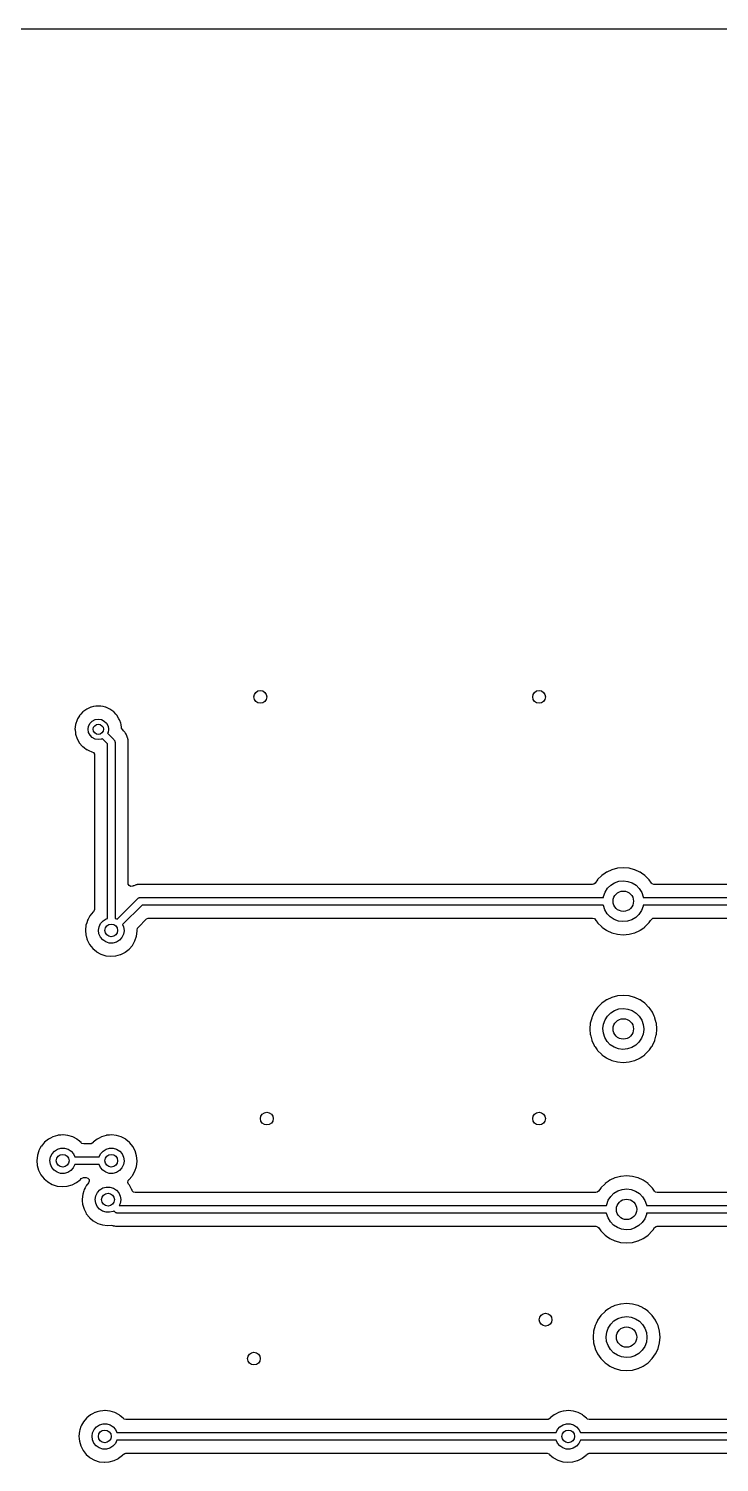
# Model space of a CAD drawing. Extents: x 41 to 172, y -227 to -42.
# Drawn here: x 115 to 142.1, y -98.5 to -42.4 of the extents above; entities that cross this region are included whole.
import ezdxf

# ---------------------------------------------------------------- set-up
doc = ezdxf.new("R2010")
doc.units = 0
doc.layers.add('BLACK', color=7, linetype='CONTINUOUS')

msp = doc.modelspace()

# ---------------------------------------------------------------- linework, layer by layer
at = {"layer": 'BLACK', "linetype": 'CONTINUOUS'}
for p, q in [((40.6395, -42.4185), (171.451, -42.4185)), ((117.441, -68.9839), (117.278, -69.0562)), ((117.447, -68.9812), (117.441, -68.9839)), ((117.441, -68.9839), (117.441, -68.9839)), ((117.54, -68.9614), (117.447, -68.9812)), ((117.627, -68.9429), (117.54, -68.9614)), ((117.634, -68.9415), (117.627, -68.9429)), ((117.627, -68.9429), (117.627, -68.9429)), ((117.824, -68.9415), (117.634, -68.9415)), ((117.831, -68.9429), (117.824, -68.9415)), ((117.918, -68.9614), (117.831, -68.9429)), ((117.831, -68.9429), (117.831, -68.9429)), ((118.011, -68.9812), (117.918, -68.9614)), ((118.017, -68.9839), (118.011, -68.9812)), ((118.18, -69.0562), (118.017, -68.9839)), ((118.017, -68.9839), (118.017, -68.9839)), ((116.894, -69.4784), (116.835, -69.6601)), ((116.919, -69.4358), (116.894, -69.4784)), ((116.987, -69.3188), (116.919, -69.4358)), ((116.99, -69.3131), (116.987, -69.3188)), ((117.042, -69.2555), (116.99, -69.3131)), ((117.113, -69.176), (117.042, -69.2555)), ((117.118, -69.1711), (117.113, -69.176)), ((117.113, -69.176), (117.113, -69.176)), ((117.234, -69.087), (117.118, -69.1711)), ((117.267, -69.0628), (117.234, -69.087)), ((117.272, -69.0589), (117.267, -69.0628)), ((117.267, -69.0628), (117.267, -69.0628)), ((117.278, -69.0562), (117.272, -69.0589)), ((117.278, -69.0562), (117.278, -69.0562)), ((117.405, -69.6149), (117.494, -69.5264)), ((117.494, -69.5264), (117.605, -69.4696)), ((117.605, -69.4696), (117.729, -69.45)), ((117.729, -69.45), (117.853, -69.4696)), ((117.853, -69.4696), (117.964, -69.5264)), ((117.964, -69.5264), (118.053, -69.6149)), ((118.186, -69.0589), (118.18, -69.0562)), ((118.18, -69.0562), (118.18, -69.0562)), ((118.191, -69.0628), (118.186, -69.0589)), ((118.224, -69.087), (118.191, -69.0628)), ((118.191, -69.0628), (118.191, -69.0628)), ((118.34, -69.1711), (118.224, -69.087)), ((118.345, -69.176), (118.34, -69.1711)), ((118.416, -69.2555), (118.345, -69.176)), ((118.345, -69.176), (118.345, -69.176)), ((118.468, -69.3131), (118.416, -69.2555)), ((118.471, -69.3188), (118.468, -69.3131)), ((118.539, -69.4358), (118.471, -69.3188)), ((118.564, -69.4784), (118.539, -69.4358)), ((118.572, -69.5037), (118.564, -69.4784)), ((118.608, -69.6138), (118.572, -69.5037)), ((116.835, -69.6601), (116.815, -69.85)), ((116.815, -69.85), (116.816, -69.8566)), ((116.816, -69.8566), (116.832, -70.0056)), ((116.832, -70.0056), (116.835, -70.0399)), ((116.835, -70.0399), (116.894, -70.2216)), ((117.329, -69.85), (117.349, -69.7264)), ((117.349, -69.9736), (117.329, -69.85)), ((117.349, -69.7264), (117.405, -69.6149)), ((117.405, -70.0851), (117.349, -69.9736)), ((117.494, -70.1736), (117.405, -70.0851)), ((118.053, -69.6149), (118.109, -69.7264)), ((118.109, -69.9736), (118.094, -70.0032)), ((118.094, -70.0032), (118.343, -70.2519)), ((118.109, -69.7264), (118.129, -69.85)), ((118.129, -69.85), (118.109, -69.9736)), ((118.623, -69.6601), (118.608, -69.6138)), ((118.635, -69.7777), (118.623, -69.6601)), ((118.636, -69.7858), (118.635, -69.7777)), ((118.638, -69.7994), (118.636, -69.7858)), ((118.672, -69.8617), (118.638, -69.7994)), ((118.676, -69.8662), (118.672, -69.8617)), ((118.685, -69.8742), (118.676, -69.8662)), ((118.721, -69.9036), (118.685, -69.8742)), ((118.733, -69.921), (118.721, -69.9036)), ((118.746, -69.936), (118.733, -69.921)), ((118.761, -69.9512), (118.746, -69.936)), ((118.765, -69.958), (118.761, -69.9512)), ((118.785, -69.9909), (118.765, -69.958)), ((118.765, -69.958), (118.765, -69.958)), ((118.791, -70.0009), (118.785, -69.9909)), ((118.819, -70.0382), (118.791, -70.0009)), ((118.825, -70.0534), (118.819, -70.0382)), ((118.827, -70.0582), (118.825, -70.0534)), ((118.835, -70.0759), (118.827, -70.0582)), ((118.846, -70.0944), (118.835, -70.0759)), ((118.848, -70.102), (118.846, -70.0944)), ((118.859, -70.1388), (118.848, -70.102)), ((118.863, -70.15), (118.859, -70.1388)), ((118.877, -70.1856), (118.863, -70.15)), ((116.894, -70.2216), (116.99, -70.3869)), ((116.99, -70.3869), (116.994, -70.3919)), ((116.994, -70.3919), (116.994, -70.3919)), ((116.994, -70.3919), (117.096, -70.5052)), ((117.096, -70.5052), (117.118, -70.5289)), ((117.118, -70.5289), (117.171, -70.5678)), ((117.171, -70.5678), (117.266, -70.6369)), ((117.266, -70.6369), (117.272, -70.6411)), ((117.272, -70.6411), (117.278, -70.6438)), ((117.278, -70.6438), (117.278, -70.6438)), ((117.278, -70.6438), (117.379, -70.6886)), ((117.379, -70.6886), (117.447, -70.7188)), ((117.447, -70.7188), (117.478, -70.7254)), ((117.605, -70.2304), (117.494, -70.1736)), ((117.729, -70.25), (117.605, -70.2304)), ((117.853, -70.2304), (117.729, -70.25)), ((117.882, -70.2153), (117.853, -70.2304)), ((118.087, -70.4201), (117.882, -70.2153)), ((118.087, -77.2521), (118.087, -70.4201)), ((118.343, -70.2519), (118.353, -70.269)), ((118.353, -70.269), (118.367, -70.283)), ((118.367, -70.283), (118.372, -70.3021)), ((118.372, -70.3021), (118.382, -70.3192)), ((118.382, -70.3192), (118.382, -70.3389)), ((118.382, -70.3389), (118.387, -70.358)), ((118.387, -70.358), (118.387, -77.2522)), ((118.88, -70.1929), (118.877, -70.1856)), ((118.877, -70.1856), (118.877, -70.1856)), ((118.881, -70.2008), (118.88, -70.1929)), ((118.883, -70.2142), (118.881, -70.2008)), ((118.881, -70.2008), (118.881, -70.2008)), ((118.887, -70.2336), (118.883, -70.2142)), ((118.893, -70.2542), (118.887, -70.2336)), ((118.894, -70.2862), (118.893, -70.2542)), ((118.894, -70.3003), (118.894, -70.2862)), ((118.895, -70.3122), (118.894, -70.3003)), ((118.895, -70.3166), (118.895, -70.3122)), ((118.895, -70.3457), (118.895, -70.3166)), ((118.896, -70.3496), (118.895, -70.3457)), ((118.895, -70.4401), (118.896, -70.4282)), ((118.895, -75.8792), (118.895, -70.4401)), ((118.898, -70.4205), (118.896, -70.3496)), ((118.896, -70.4282), (118.898, -70.4205)), ((118.896, -70.4282), (118.896, -70.4282)), ((117.478, -70.7254), (117.479, -70.7256)), ((117.479, -70.7256), (117.541, -70.7593)), ((117.541, -70.7593), (117.575, -70.8215)), ((117.575, -70.8215), (117.578, -70.8488)), ((117.578, -70.8488), (117.578, -76.899)), ((137.294, -75.7412), (137.204, -75.8688)), ((137.297, -75.7367), (137.294, -75.7412)), ((137.294, -75.7412), (137.294, -75.7412)), ((137.459, -75.5748), (137.297, -75.7367)), ((137.463, -75.5716), (137.459, -75.5748)), ((137.585, -75.4866), (137.463, -75.5716)), ((137.463, -75.5716), (137.463, -75.5716)), ((137.646, -75.4435), (137.585, -75.4866)), ((137.651, -75.4412), (137.646, -75.4435)), ((137.849, -75.349), (137.651, -75.4412)), ((137.651, -75.4412), (137.651, -75.4412)), ((137.854, -75.3467), (137.849, -75.349)), ((137.849, -75.349), (137.849, -75.349)), ((137.859, -75.3453), (137.854, -75.3467)), ((138.07, -75.2889), (137.859, -75.3453)), ((137.859, -75.3453), (137.859, -75.3453)), ((138.075, -75.2875), (138.07, -75.2889)), ((138.07, -75.2889), (138.07, -75.2889)), ((138.303, -75.2675), (138.075, -75.2875)), ((138.531, -75.2875), (138.303, -75.2675)), ((138.536, -75.2889), (138.531, -75.2875)), ((138.747, -75.3453), (138.536, -75.2889)), ((138.536, -75.2889), (138.536, -75.2889)), ((138.752, -75.3467), (138.747, -75.3453)), ((138.747, -75.3453), (138.747, -75.3453)), ((138.757, -75.349), (138.752, -75.3467)), ((138.955, -75.4412), (138.757, -75.349)), ((138.757, -75.349), (138.757, -75.349)), ((138.96, -75.4435), (138.955, -75.4412)), ((138.955, -75.4412), (138.955, -75.4412)), ((139.021, -75.4866), (138.96, -75.4435)), ((139.143, -75.5716), (139.021, -75.4866)), ((139.147, -75.5748), (139.143, -75.5716)), ((139.143, -75.5716), (139.143, -75.5716)), ((139.309, -75.7367), (139.147, -75.5748)), ((139.312, -75.7412), (139.309, -75.7367)), ((139.402, -75.8688), (139.312, -75.7412)), ((139.312, -75.7412), (139.312, -75.7412)), ((118.899, -75.9084), (118.895, -75.8792)), ((118.934, -75.97), (118.899, -75.9084)), ((118.997, -76.0028), (118.934, -75.97)), ((119.068, -75.9963), (118.997, -76.0028)), ((119.08, -75.9915), (119.068, -75.9963)), ((119.098, -75.9828), (119.08, -75.9915)), ((119.116, -75.9719), (119.098, -75.9828)), ((119.161, -75.959), (119.116, -75.9719)), ((119.172, -75.9551), (119.161, -75.959)), ((119.208, -75.941), (119.172, -75.9551)), ((119.215, -75.9381), (119.208, -75.941)), ((119.208, -75.941), (119.208, -75.941)), ((119.223, -75.9371), (119.215, -75.9381)), ((119.229, -75.9363), (119.223, -75.9371)), ((119.223, -75.9371), (119.223, -75.9371)), ((119.236, -75.9354), (119.229, -75.9363)), ((119.256, -75.9314), (119.236, -75.9354)), ((119.276, -75.9254), (119.256, -75.9314)), ((119.322, -75.924), (119.276, -75.9254)), ((119.334, -75.9231), (119.322, -75.924)), ((119.339, -75.9225), (119.334, -75.9231)), ((119.368, -75.9225), (119.339, -75.9225)), ((119.372, -75.9224), (119.368, -75.9225)), ((119.387, -75.9219), (119.372, -75.9224)), ((119.442, -75.9202), (119.387, -75.9219)), ((119.45, -75.9219), (119.442, -75.9202)), ((119.462, -75.9225), (119.45, -75.9219)), ((119.45, -75.9219), (119.45, -75.9219)), ((137.101, -75.9225), (119.462, -75.9225)), ((137.149, -75.9131), (137.101, -75.9225)), ((137.204, -75.8688), (137.149, -75.9131)), ((137.525, -76.3929), (137.586, -76.2253)), ((137.586, -76.2253), (137.683, -76.0754)), ((137.683, -76.0754), (137.81, -75.9506)), ((137.81, -75.9506), (137.962, -75.8571)), ((137.962, -75.8571), (138.131, -75.7997)), ((138.131, -75.7997), (138.309, -75.781)), ((138.309, -75.781), (138.486, -75.8021)), ((138.486, -75.8021), (138.654, -75.862)), ((138.654, -75.862), (138.804, -75.9575)), ((138.804, -75.9575), (138.93, -76.0841)), ((138.93, -76.0841), (139.024, -76.2353)), ((139.024, -76.2353), (139.083, -76.4038)), ((139.437, -75.9025), (139.402, -75.8688)), ((139.505, -75.9225), (139.437, -75.9025)), ((165.53, -75.9225), (139.505, -75.9225)), ((117.578, -76.899), (117.558, -76.9671)), ((118.466, -77.2827), (119.274, -76.4749)), ((119.442, -76.731), (118.677, -77.4961)), ((119.274, -76.4749), (119.291, -76.4651)), ((119.291, -76.4651), (119.305, -76.4511)), ((119.305, -76.4511), (119.324, -76.446)), ((119.324, -76.446), (119.341, -76.4361)), ((119.341, -76.4361), (119.361, -76.4361)), ((119.361, -76.4361), (119.38, -76.431)), ((119.38, -76.431), (137.521, -76.431)), ((137.519, -76.731), (119.442, -76.731)), ((137.52, -76.7473), (137.519, -76.731)), ((137.577, -76.9166), (137.52, -76.7473)), ((137.521, -76.431), (137.525, -76.3929)), ((139.078, -76.78), (139.015, -76.9467)), ((139.085, -76.731), (139.078, -76.78)), ((139.083, -76.4038), (139.086, -76.431)), ((165.505, -76.731), (139.085, -76.731)), ((139.086, -76.431), (165.567, -76.431)), ((117.275, -77.4208), (117.246, -77.5133)), ((117.304, -77.3307), (117.275, -77.4208)), ((117.306, -77.3248), (117.304, -77.3307)), ((117.304, -77.3307), (117.304, -77.3307)), ((117.329, -77.2823), (117.306, -77.3248)), ((117.398, -77.1569), (117.329, -77.2823)), ((117.401, -77.1515), (117.398, -77.1569)), ((117.398, -77.1569), (117.398, -77.1569)), ((117.528, -77), (117.401, -77.1515)), ((117.533, -76.9961), (117.528, -77)), ((117.537, -76.9918), (117.533, -76.9961)), ((117.558, -76.9671), (117.537, -76.9913)), ((117.537, -76.9913), (117.537, -76.9918)), ((117.759, -77.5778), (117.819, -77.4495)), ((117.819, -77.4495), (117.913, -77.3432)), ((117.913, -77.3432), (118.033, -77.2676)), ((118.033, -77.2676), (118.087, -77.2521)), ((118.387, -77.2522), (118.447, -77.2701)), ((118.447, -77.2701), (118.466, -77.2827)), ((119.285, -77.6071), (119.616, -77.2764)), ((119.616, -77.2764), (119.678, -77.2424)), ((119.678, -77.2424), (119.705, -77.2395)), ((119.705, -77.2395), (137.101, -77.2395)), ((137.101, -77.2395), (137.169, -77.2595)), ((137.169, -77.2595), (137.204, -77.2932)), ((137.204, -77.2932), (137.232, -77.3332)), ((137.232, -77.3332), (137.29, -77.4152)), ((137.29, -77.4152), (137.297, -77.4253)), ((137.297, -77.4253), (137.459, -77.5872)), ((137.669, -77.0691), (137.577, -76.9166)), ((137.793, -77.1974), (137.669, -77.0691)), ((137.942, -77.2951), (137.793, -77.1974)), ((138.109, -77.3572), (137.942, -77.2951)), ((138.286, -77.3808), (138.109, -77.3572)), ((138.464, -77.3647), (138.286, -77.3808)), ((138.633, -77.3095), (138.464, -77.3647)), ((138.787, -77.2182), (138.633, -77.3095)), ((138.916, -77.0952), (138.787, -77.2182)), ((139.015, -76.9467), (138.916, -77.0952)), ((139.147, -77.5872), (139.309, -77.4253)), ((139.309, -77.4253), (139.316, -77.4152)), ((139.316, -77.4152), (139.374, -77.3332)), ((139.374, -77.3332), (139.402, -77.2932)), ((139.402, -77.2932), (139.457, -77.2489)), ((139.457, -77.2489), (139.505, -77.2395)), ((139.505, -77.2395), (165.242, -77.2395)), ((117.246, -77.5133), (117.224, -77.7099)), ((117.224, -77.7099), (117.225, -77.724)), ((117.225, -77.724), (117.239, -77.8945)), ((117.239, -77.8945), (117.24, -77.9069)), ((117.24, -77.9069), (117.247, -77.9304)), ((117.247, -77.9304), (117.281, -78.0504)), ((117.737, -77.7179), (117.759, -77.5778)), ((117.755, -77.8585), (117.737, -77.7179)), ((117.813, -77.9882), (117.755, -77.8585)), ((117.904, -78.0967), (117.813, -77.9882)), ((118.652, -78.0036), (118.556, -78.1087)), ((118.713, -77.876), (118.652, -78.0036)), ((118.677, -77.4961), (118.717, -77.5837)), ((118.737, -77.7362), (118.713, -77.876)), ((118.717, -77.5837), (118.737, -77.724)), ((118.737, -77.724), (118.737, -77.7362)), ((119.163, -78.1362), (119.225, -77.9485)), ((119.225, -77.9485), (119.25, -77.7523)), ((119.249, -77.7085), (119.262, -77.6387)), ((119.25, -77.724), (119.249, -77.7085)), ((119.25, -77.7523), (119.25, -77.724)), ((119.262, -77.6387), (119.285, -77.6071)), ((137.459, -77.5872), (137.463, -77.5904)), ((137.463, -77.5904), (137.463, -77.5904)), ((137.463, -77.5904), (137.502, -77.6174)), ((137.502, -77.6174), (137.646, -77.7185)), ((137.646, -77.7185), (137.651, -77.7208)), ((137.651, -77.7208), (137.651, -77.7208)), ((137.651, -77.7208), (137.847, -77.812)), ((137.847, -77.812), (137.854, -77.8153)), ((137.854, -77.8153), (137.859, -77.8167)), ((137.859, -77.8167), (137.859, -77.8167)), ((137.859, -77.8167), (138.07, -77.8731)), ((138.07, -77.8731), (138.07, -77.8731)), ((138.07, -77.8731), (138.075, -77.8745)), ((138.075, -77.8745), (138.303, -77.8945)), ((138.303, -77.8945), (138.531, -77.8745)), ((138.531, -77.8745), (138.536, -77.8731)), ((138.536, -77.8731), (138.747, -77.8167)), ((138.536, -77.8731), (138.536, -77.8731)), ((138.747, -77.8167), (138.752, -77.8153)), ((138.747, -77.8167), (138.747, -77.8167)), ((138.752, -77.8153), (138.759, -77.812)), ((138.759, -77.812), (138.955, -77.7208)), ((138.955, -77.7208), (138.96, -77.7185)), ((138.955, -77.7208), (138.955, -77.7208)), ((138.96, -77.7185), (139.104, -77.6174)), ((139.104, -77.6174), (139.143, -77.5904)), ((139.143, -77.5904), (139.147, -77.5872)), ((139.143, -77.5904), (139.143, -77.5904)), ((117.281, -78.0504), (117.295, -78.097)), ((117.295, -78.097), (117.385, -78.273)), ((117.385, -78.273), (117.508, -78.428)), ((117.508, -78.428), (117.513, -78.4319)), ((117.513, -78.4319), (117.513, -78.4319)), ((117.513, -78.4319), (117.653, -78.5511)), ((117.653, -78.5511), (117.659, -78.5561)), ((117.659, -78.5561), (117.831, -78.6526)), ((118.022, -78.1753), (117.904, -78.0967)), ((118.157, -78.2176), (118.022, -78.1753)), ((118.299, -78.2202), (118.157, -78.2176)), ((118.436, -78.1829), (118.299, -78.2202)), ((118.556, -78.1087), (118.436, -78.1829)), ((118.609, -78.666), (118.774, -78.5824)), ((118.774, -78.5824), (118.78, -78.5796)), ((118.774, -78.5824), (118.774, -78.5824)), ((118.78, -78.5796), (118.936, -78.4579)), ((118.936, -78.4579), (119.065, -78.3081)), ((119.065, -78.3081), (119.163, -78.1362)), ((117.831, -78.6526), (118.019, -78.7137)), ((118.019, -78.7137), (118.216, -78.7372)), ((118.216, -78.7372), (118.222, -78.7367)), ((118.222, -78.7367), (118.407, -78.7225)), ((118.222, -78.7367), (118.222, -78.7367)), ((118.407, -78.7225), (118.413, -78.722)), ((118.407, -78.7225), (118.407, -78.7225)), ((118.413, -78.722), (118.603, -78.6688)), ((118.603, -78.6688), (118.609, -78.666)), ((118.609, -78.666), (118.609, -78.666)), ((137.253, -80.799), (137.165, -80.9243)), ((137.294, -80.7412), (137.253, -80.799)), ((137.297, -80.7367), (137.294, -80.7412)), ((137.294, -80.7412), (137.294, -80.7412)), ((137.459, -80.5748), (137.297, -80.7367)), ((137.463, -80.5716), (137.459, -80.5748)), ((137.587, -80.4852), (137.463, -80.5716)), ((137.463, -80.5716), (137.463, -80.5716)), ((137.646, -80.4435), (137.587, -80.4852)), ((137.651, -80.4412), (137.646, -80.4435)), ((137.849, -80.349), (137.651, -80.4412)), ((137.651, -80.4412), (137.651, -80.4412)), ((137.854, -80.3467), (137.849, -80.349)), ((137.849, -80.349), (137.849, -80.349)), ((137.859, -80.3453), (137.854, -80.3467)), ((138.07, -80.2889), (137.859, -80.3453)), ((137.859, -80.3453), (137.859, -80.3453)), ((137.962, -80.8571), (138.131, -80.7997)), ((138.075, -80.2875), (138.07, -80.2889)), ((138.07, -80.2889), (138.07, -80.2889)), ((138.303, -80.2675), (138.075, -80.2875)), ((138.131, -80.7997), (138.309, -80.781)), ((138.531, -80.2875), (138.303, -80.2675)), ((138.309, -80.781), (138.486, -80.8021)), ((138.486, -80.8021), (138.654, -80.862)), ((138.536, -80.2889), (138.531, -80.2875)), ((138.747, -80.3453), (138.536, -80.2889)), ((138.536, -80.2889), (138.536, -80.2889)), ((138.752, -80.3467), (138.747, -80.3453)), ((138.747, -80.3453), (138.747, -80.3453)), ((138.757, -80.349), (138.752, -80.3467)), ((138.955, -80.4412), (138.757, -80.349)), ((138.757, -80.349), (138.757, -80.349)), ((138.96, -80.4435), (138.955, -80.4412)), ((138.955, -80.4412), (138.955, -80.4412)), ((139.019, -80.4852), (138.96, -80.4435)), ((139.143, -80.5716), (139.019, -80.4852)), ((139.147, -80.5748), (139.143, -80.5716)), ((139.143, -80.5716), (139.143, -80.5716)), ((139.309, -80.7367), (139.147, -80.5748)), ((139.312, -80.7412), (139.309, -80.7367)), ((139.353, -80.799), (139.312, -80.7412)), ((139.312, -80.7412), (139.312, -80.7412)), ((139.441, -80.9243), (139.353, -80.799)), ((137.009, -81.3529), (136.99, -81.581)), ((137.063, -81.1529), (137.009, -81.3529)), ((137.067, -81.1371), (137.063, -81.1529)), ((137.069, -81.1318), (137.067, -81.1371)), ((137.067, -81.1371), (137.067, -81.1371)), ((137.095, -81.0748), (137.069, -81.1318)), ((137.163, -80.9292), (137.095, -81.0748)), ((137.165, -80.9243), (137.163, -80.9292)), ((137.163, -80.9292), (137.163, -80.9292)), ((137.525, -81.3929), (137.586, -81.2253)), ((137.586, -81.2253), (137.683, -81.0754)), ((137.683, -81.0754), (137.81, -80.9506)), ((137.81, -80.9506), (137.962, -80.8571)), ((138.654, -80.862), (138.804, -80.9575)), ((138.804, -80.9575), (138.93, -81.0841)), ((138.93, -81.0841), (139.024, -81.2353)), ((139.024, -81.2353), (139.083, -81.4038)), ((139.443, -80.9292), (139.441, -80.9243)), ((139.511, -81.0748), (139.443, -80.9292)), ((139.443, -80.9292), (139.443, -80.9292)), ((139.537, -81.1318), (139.511, -81.0748)), ((139.539, -81.1371), (139.537, -81.1318)), ((139.543, -81.1529), (139.539, -81.1371)), ((139.539, -81.1371), (139.539, -81.1371)), ((139.594, -81.3436), (139.543, -81.1529)), ((139.597, -81.3529), (139.594, -81.3436)), ((139.616, -81.581), (139.597, -81.3529)), ((136.99, -81.581), (137.009, -81.8091)), ((137.009, -81.8091), (137.011, -81.8144)), ((137.011, -81.8144), (137.011, -81.8144)), ((137.011, -81.8144), (137.065, -82.0174)), ((137.503, -81.5698), (137.525, -81.3929)), ((137.52, -81.7473), (137.503, -81.5698)), ((137.577, -81.9166), (137.52, -81.7473)), ((137.669, -82.0691), (137.577, -81.9166)), ((139.015, -81.9467), (138.916, -82.0952)), ((139.078, -81.78), (139.015, -81.9467)), ((139.103, -81.6033), (139.078, -81.78)), ((139.083, -81.4038), (139.103, -81.581)), ((139.103, -81.581), (139.103, -81.6033)), ((139.541, -82.0174), (139.595, -81.8144)), ((139.595, -81.8144), (139.597, -81.8091)), ((139.595, -81.8144), (139.595, -81.8144)), ((139.597, -81.8091), (139.616, -81.581)), ((137.065, -82.0174), (137.069, -82.0302)), ((137.069, -82.0302), (137.071, -82.0352)), ((137.071, -82.0352), (137.071, -82.0352)), ((137.071, -82.0352), (137.163, -82.2328)), ((137.163, -82.2328), (137.163, -82.2328)), ((137.163, -82.2328), (137.165, -82.2377)), ((137.165, -82.2377), (137.195, -82.2793)), ((137.195, -82.2793), (137.275, -82.3938)), ((137.275, -82.3938), (137.297, -82.4253)), ((137.297, -82.4253), (137.459, -82.5872)), ((137.793, -82.1974), (137.669, -82.0691)), ((137.942, -82.2951), (137.793, -82.1974)), ((138.109, -82.3572), (137.942, -82.2951)), ((138.286, -82.3808), (138.109, -82.3572)), ((138.464, -82.3647), (138.286, -82.3808)), ((138.633, -82.3095), (138.464, -82.3647)), ((138.787, -82.2182), (138.633, -82.3095)), ((138.916, -82.0952), (138.787, -82.2182)), ((139.147, -82.5872), (139.309, -82.4253)), ((139.309, -82.4253), (139.331, -82.3938)), ((139.331, -82.3938), (139.411, -82.2793)), ((139.411, -82.2793), (139.441, -82.2377)), ((139.441, -82.2377), (139.443, -82.2328)), ((139.443, -82.2328), (139.535, -82.0352)), ((139.443, -82.2328), (139.443, -82.2328)), ((139.535, -82.0352), (139.537, -82.0302)), ((139.535, -82.0352), (139.535, -82.0352)), ((139.537, -82.0302), (139.541, -82.0174)), ((137.459, -82.5872), (137.463, -82.5904)), ((137.463, -82.5904), (137.463, -82.5904)), ((137.463, -82.5904), (137.541, -82.6451)), ((137.541, -82.6451), (137.646, -82.7185)), ((137.646, -82.7185), (137.651, -82.7208)), ((137.651, -82.7208), (137.651, -82.7208)), ((137.651, -82.7208), (137.849, -82.813)), ((137.849, -82.813), (137.854, -82.8153)), ((137.854, -82.8153), (137.859, -82.8167)), ((137.859, -82.8167), (137.859, -82.8167)), ((137.859, -82.8167), (138.07, -82.8731)), ((138.07, -82.8731), (138.07, -82.8731)), ((138.07, -82.8731), (138.075, -82.8745)), ((138.075, -82.8745), (138.303, -82.8945)), ((138.303, -82.8945), (138.531, -82.8745)), ((138.531, -82.8745), (138.536, -82.8731)), ((138.536, -82.8731), (138.747, -82.8167)), ((138.536, -82.8731), (138.536, -82.8731)), ((138.747, -82.8167), (138.752, -82.8153)), ((138.747, -82.8167), (138.747, -82.8167)), ((138.752, -82.8153), (138.757, -82.813)), ((138.757, -82.813), (138.955, -82.7208)), ((138.955, -82.7208), (138.96, -82.7185)), ((138.955, -82.7208), (138.955, -82.7208)), ((138.96, -82.7185), (139.065, -82.6451)), ((139.065, -82.6451), (139.143, -82.5904)), ((139.143, -82.5904), (139.147, -82.5872)), ((139.143, -82.5904), (139.143, -82.5904)), ((115.856, -85.8517), (115.777, -85.893)), ((115.947, -85.8043), (115.856, -85.8517)), ((115.952, -85.8014), (115.947, -85.8043)), ((115.947, -85.8043), (115.947, -85.8043)), ((116.039, -85.776), (115.952, -85.8014)), ((116.136, -85.7473), (116.039, -85.776)), ((116.142, -85.7456), (116.136, -85.7473)), ((116.136, -85.7473), (116.136, -85.7473)), ((116.148, -85.745), (116.142, -85.7456)), ((116.257, -85.7352), (116.148, -85.745)), ((116.148, -85.745), (116.148, -85.745)), ((116.339, -85.7276), (116.257, -85.7352)), ((116.345, -85.7283), (116.339, -85.7276)), ((116.53, -85.7477), (116.345, -85.7283)), ((116.345, -85.7283), (116.345, -85.7283)), ((116.536, -85.7483), (116.53, -85.7477)), ((116.53, -85.7477), (116.53, -85.7477)), ((116.725, -85.8068), (116.536, -85.7483)), ((116.899, -85.9009), (116.725, -85.8068)), ((117.761, -85.8517), (117.682, -85.893)), ((117.852, -85.8043), (117.761, -85.8517)), ((117.857, -85.8014), (117.852, -85.8043)), ((117.852, -85.8043), (117.852, -85.8043)), ((117.944, -85.776), (117.857, -85.8014)), ((118.041, -85.7473), (117.944, -85.776)), ((118.047, -85.7456), (118.041, -85.7473)), ((118.041, -85.7473), (118.041, -85.7473)), ((118.053, -85.745), (118.047, -85.7456)), ((118.162, -85.7352), (118.053, -85.745)), ((118.053, -85.745), (118.053, -85.745)), ((118.244, -85.7276), (118.162, -85.7352)), ((118.25, -85.7283), (118.244, -85.7276)), ((118.435, -85.7477), (118.25, -85.7283)), ((118.25, -85.7283), (118.25, -85.7283)), ((118.441, -85.7483), (118.435, -85.7477)), ((118.435, -85.7477), (118.435, -85.7477)), ((118.63, -85.8068), (118.441, -85.7483)), ((118.804, -85.9009), (118.63, -85.8068)), ((115.399, -86.3477), (115.343, -86.5244)), ((115.401, -86.3418), (115.399, -86.3477)), ((115.399, -86.3477), (115.399, -86.3477)), ((115.443, -86.2644), (115.401, -86.3418)), ((115.493, -86.1739), (115.443, -86.2644)), ((115.496, -86.1685), (115.493, -86.1739)), ((115.493, -86.1739), (115.493, -86.1739)), ((115.623, -86.017), (115.496, -86.1685)), ((115.777, -85.893), (115.623, -86.017)), ((115.914, -86.4665), (116.008, -86.3602)), ((116.008, -86.3602), (116.128, -86.2846)), ((116.128, -86.2846), (116.264, -86.2456)), ((116.264, -86.2456), (116.406, -86.2465)), ((116.406, -86.2465), (116.542, -86.2871)), ((116.542, -86.2871), (116.661, -86.3642)), ((116.661, -86.3642), (116.753, -86.4716)), ((116.903, -85.9048), (116.899, -85.9009)), ((116.941, -85.9361), (116.903, -85.9048)), ((116.903, -85.9048), (116.903, -85.9048)), ((117.051, -86.0269), (116.941, -85.9361)), ((117.055, -86.0317), (117.051, -86.0269)), ((117.059, -86.0361), (117.055, -86.0317)), ((117.055, -86.0317), (117.055, -86.0317)), ((117.088, -86.0625), (117.059, -86.0361)), ((117.156, -86.0825), (117.088, -86.0625)), ((117.414, -86.0825), (117.156, -86.0825)), ((117.452, -86.0768), (117.414, -86.0825)), ((117.511, -86.0375), (117.452, -86.0768)), ((117.524, -86.0217), (117.511, -86.0375)), ((117.528, -86.017), (117.524, -86.0217)), ((117.682, -85.893), (117.528, -86.017)), ((117.819, -86.4665), (117.913, -86.3602)), ((117.913, -86.3602), (118.033, -86.2846)), ((118.033, -86.2846), (118.169, -86.2456)), ((118.169, -86.2456), (118.311, -86.2465)), ((118.311, -86.2465), (118.447, -86.2871)), ((118.447, -86.2871), (118.566, -86.3642)), ((118.566, -86.3642), (118.658, -86.4716)), ((118.808, -85.9048), (118.804, -85.9009)), ((118.95, -86.0217), (118.808, -85.9048)), ((118.808, -85.9048), (118.808, -85.9048)), ((118.956, -86.0269), (118.95, -86.0217)), ((118.96, -86.0317), (118.956, -86.0269)), ((118.964, -86.0361), (118.96, -86.0317)), ((118.96, -86.0317), (118.96, -86.0317)), ((119.081, -86.1802), (118.964, -86.0361)), ((119.174, -86.3548), (119.081, -86.1802)), ((119.231, -86.5442), (119.174, -86.3548)), ((115.341, -86.5303), (115.319, -86.7269)), ((115.319, -86.7269), (115.335, -86.9239)), ((115.335, -86.9239), (115.39, -87.114)), ((115.343, -86.5244), (115.341, -86.5303)), ((115.832, -86.7349), (115.854, -86.5948)), ((115.85, -86.8755), (115.832, -86.7349)), ((115.908, -87.0052), (115.85, -86.8755)), ((115.854, -86.5948), (115.914, -86.4665)), ((116.808, -86.893), (116.747, -87.0206)), ((116.753, -86.4716), (116.808, -86.591)), ((116.808, -86.591), (117.761, -86.591)), ((116.809, -86.891), (116.808, -86.893)), ((117.762, -86.891), (116.809, -86.891)), ((117.761, -86.591), (117.819, -86.4665)), ((117.813, -87.0052), (117.762, -86.891)), ((118.713, -86.893), (118.652, -87.0206)), ((118.658, -86.4716), (118.717, -86.6007)), ((118.737, -86.7532), (118.713, -86.893)), ((118.717, -86.6007), (118.737, -86.741)), ((118.737, -86.741), (118.737, -86.7532)), ((119.163, -87.1532), (119.225, -86.9655)), ((119.225, -86.9655), (119.25, -86.7693)), ((119.25, -86.741), (119.231, -86.5442)), ((119.25, -86.7693), (119.25, -86.741)), ((115.39, -87.114), (115.48, -87.29)), ((115.48, -87.29), (115.603, -87.445)), ((115.603, -87.445), (115.608, -87.4489)), ((115.608, -87.4489), (115.608, -87.4489)), ((115.608, -87.4489), (115.732, -87.5546)), ((115.732, -87.5546), (115.754, -87.5731)), ((115.999, -87.1137), (115.908, -87.0052)), ((116.117, -87.1923), (115.999, -87.1137)), ((116.252, -87.2346), (116.117, -87.1923)), ((116.394, -87.2372), (116.252, -87.2346)), ((116.531, -87.1999), (116.394, -87.2372)), ((116.651, -87.1257), (116.531, -87.1999)), ((116.747, -87.0206), (116.651, -87.1257)), ((116.875, -87.5966), (117.017, -87.4854)), ((117.017, -87.4854), (117.026, -87.4787)), ((117.026, -87.4787), (117.031, -87.4749)), ((117.031, -87.4749), (117.058, -87.4432)), ((117.058, -87.4432), (117.118, -87.4047)), ((117.118, -87.4047), (117.154, -87.3995)), ((117.154, -87.3995), (117.249, -87.3995)), ((117.249, -87.3995), (117.318, -87.4195)), ((117.318, -87.4195), (117.364, -87.4732)), ((117.374, -87.5434), (117.346, -87.6065)), ((117.364, -87.4732), (117.374, -87.5434)), ((117.904, -87.1137), (117.813, -87.0052)), ((118.022, -87.1923), (117.904, -87.1137)), ((118.157, -87.2346), (118.022, -87.1923)), ((118.299, -87.2372), (118.157, -87.2346)), ((118.436, -87.1999), (118.299, -87.2372)), ((118.556, -87.1257), (118.436, -87.1999)), ((118.652, -87.0206), (118.556, -87.1257)), ((118.886, -87.5897), (118.899, -87.5198)), ((118.899, -87.5198), (118.928, -87.4841)), ((118.927, -87.4829), (118.931, -87.4787)), ((118.928, -87.4841), (118.927, -87.4829)), ((118.931, -87.4787), (118.936, -87.4749)), ((118.936, -87.4749), (119.042, -87.3525)), ((119.042, -87.3525), (119.061, -87.3298)), ((119.061, -87.3298), (119.065, -87.3251)), ((119.061, -87.3298), (119.061, -87.3298)), ((119.065, -87.3251), (119.163, -87.1532)), ((137.707, -87.5546), (137.59, -87.6366)), ((137.773, -87.5085), (137.707, -87.5546)), ((137.778, -87.5062), (137.773, -87.5085)), ((137.976, -87.414), (137.778, -87.5062)), ((137.778, -87.5062), (137.778, -87.5062)), ((137.981, -87.4117), (137.976, -87.414)), ((137.976, -87.414), (137.976, -87.414)), ((137.986, -87.4103), (137.981, -87.4117)), ((138.197, -87.3539), (137.986, -87.4103)), ((137.986, -87.4103), (137.986, -87.4103)), ((138.202, -87.3525), (138.197, -87.3539)), ((138.197, -87.3539), (138.197, -87.3539)), ((138.43, -87.3325), (138.202, -87.3525)), ((138.658, -87.3525), (138.43, -87.3325)), ((138.663, -87.3539), (138.658, -87.3525)), ((138.874, -87.4103), (138.663, -87.3539)), ((138.663, -87.3539), (138.663, -87.3539)), ((138.879, -87.4117), (138.874, -87.4103)), ((138.874, -87.4103), (138.874, -87.4103)), ((138.884, -87.414), (138.879, -87.4117)), ((139.082, -87.5062), (138.884, -87.414)), ((138.884, -87.414), (138.884, -87.414)), ((139.087, -87.5085), (139.082, -87.5062)), ((139.082, -87.5062), (139.082, -87.5062)), ((139.153, -87.5546), (139.087, -87.5085)), ((139.27, -87.6366), (139.153, -87.5546)), ((115.754, -87.5731), (115.926, -87.6696)), ((115.926, -87.6696), (116.114, -87.7307)), ((116.114, -87.7307), (116.311, -87.7542)), ((116.311, -87.7542), (116.317, -87.7537)), ((116.317, -87.7537), (116.502, -87.7395)), ((116.317, -87.7537), (116.317, -87.7537)), ((116.502, -87.7395), (116.508, -87.739)), ((116.502, -87.7395), (116.502, -87.7395)), ((116.508, -87.739), (116.698, -87.6858)), ((116.698, -87.6858), (116.704, -87.683)), ((116.704, -87.683), (116.869, -87.5994)), ((116.704, -87.683), (116.704, -87.683)), ((116.869, -87.5994), (116.875, -87.5966)), ((116.869, -87.5994), (116.869, -87.5994)), ((117.119, -88.0543), (117.097, -88.2509)), ((117.163, -87.9138), (117.119, -88.0543)), ((117.177, -87.8717), (117.163, -87.9138)), ((117.179, -87.8658), (117.177, -87.8717)), ((117.177, -87.8717), (117.177, -87.8717)), ((117.216, -87.7978), (117.179, -87.8658)), ((117.271, -87.6979), (117.216, -87.7978)), ((117.274, -87.6925), (117.271, -87.6979)), ((117.271, -87.6979), (117.271, -87.6979)), ((117.346, -87.6065), (117.274, -87.6925)), ((117.61, -88.2589), (117.632, -88.1188)), ((117.632, -88.1188), (117.692, -87.9905)), ((117.692, -87.9905), (117.786, -87.8842)), ((117.786, -87.8842), (117.906, -87.8086)), ((117.906, -87.8086), (118.042, -87.7696)), ((118.042, -87.7696), (118.184, -87.7705)), ((118.184, -87.7705), (118.32, -87.8111)), ((118.32, -87.8111), (118.439, -87.8882)), ((118.439, -87.8882), (118.531, -87.9956)), ((118.531, -87.9956), (118.59, -88.1247)), ((118.59, -88.1247), (118.61, -88.265)), ((118.914, -87.6551), (118.886, -87.5897)), ((118.954, -87.7042), (118.914, -87.6551)), ((119.047, -87.8788), (118.954, -87.7042)), ((119.049, -87.8847), (119.047, -87.8788)), ((119.053, -87.8979), (119.049, -87.8847)), ((119.059, -87.9138), (119.053, -87.8979)), ((119.105, -87.9675), (119.059, -87.9138)), ((119.173, -87.9875), (119.105, -87.9675)), ((137.228, -87.9875), (119.173, -87.9875)), ((137.276, -87.9781), (137.228, -87.9875)), ((137.331, -87.9338), (137.276, -87.9781)), ((137.335, -87.9287), (137.331, -87.9338)), ((137.417, -87.8115), (137.335, -87.9287)), ((137.421, -87.8062), (137.417, -87.8115)), ((137.424, -87.8017), (137.421, -87.8062)), ((137.421, -87.8062), (137.421, -87.8062)), ((137.586, -87.6398), (137.424, -87.8017)), ((137.59, -87.6366), (137.586, -87.6398)), ((137.59, -87.6366), (137.59, -87.6366)), ((137.81, -88.1404), (137.937, -88.0156)), ((137.937, -88.0156), (138.089, -87.9221)), ((138.089, -87.9221), (138.258, -87.8647)), ((138.258, -87.8647), (138.436, -87.846)), ((138.436, -87.846), (138.613, -87.8671)), ((138.613, -87.8671), (138.781, -87.927)), ((138.781, -87.927), (138.931, -88.0225)), ((138.931, -88.0225), (139.057, -88.1491)), ((139.274, -87.6398), (139.27, -87.6366)), ((139.27, -87.6366), (139.27, -87.6366)), ((139.436, -87.8017), (139.274, -87.6398)), ((139.439, -87.8062), (139.436, -87.8017)), ((139.443, -87.8115), (139.439, -87.8062)), ((139.439, -87.8062), (139.439, -87.8062)), ((139.525, -87.9287), (139.443, -87.8115)), ((139.529, -87.9338), (139.525, -87.9287)), ((139.564, -87.9675), (139.529, -87.9338)), ((139.632, -87.9875), (139.564, -87.9675)), ((151.059, -87.9875), (139.632, -87.9875)), ((117.097, -88.2509), (117.097, -88.257)), ((117.097, -88.257), (117.102, -88.314)), ((117.102, -88.314), (117.113, -88.4479)), ((117.113, -88.4479), (117.168, -88.638)), ((117.168, -88.638), (117.171, -88.6435)), ((117.171, -88.6435), (117.234, -88.7675)), ((117.628, -88.3995), (117.61, -88.2589)), ((117.686, -88.5292), (117.628, -88.3995)), ((117.777, -88.6377), (117.686, -88.5292)), ((117.895, -88.7163), (117.777, -88.6377)), ((118.586, -88.417), (118.55, -88.4926)), ((118.55, -88.4926), (118.553, -88.496)), ((118.553, -88.496), (137.648, -88.496)), ((118.61, -88.2772), (118.586, -88.417)), ((118.61, -88.265), (118.61, -88.2772)), ((137.648, -88.496), (137.652, -88.4579)), ((137.652, -88.4579), (137.713, -88.2903)), ((137.713, -88.2903), (137.81, -88.1404)), ((139.057, -88.1491), (139.151, -88.3003)), ((139.151, -88.3003), (139.21, -88.4688)), ((139.21, -88.4688), (139.213, -88.496)), ((139.213, -88.496), (151.322, -88.496)), ((117.234, -88.7675), (117.258, -88.814)), ((117.258, -88.814), (117.381, -88.969)), ((117.381, -88.969), (117.386, -88.9729)), ((117.386, -88.9729), (117.386, -88.9729)), ((117.386, -88.9729), (117.425, -89.0064)), ((117.425, -89.0064), (117.532, -89.0971)), ((117.532, -89.0971), (117.704, -89.1936)), ((117.704, -89.1936), (117.892, -89.2547)), ((118.03, -88.7586), (117.895, -88.7163)), ((118.172, -88.7612), (118.03, -88.7586)), ((118.309, -88.7239), (118.172, -88.7612)), ((118.338, -88.7056), (118.309, -88.7239)), ((118.385, -88.7521), (118.338, -88.7056)), ((118.402, -88.7619), (118.385, -88.7521)), ((118.416, -88.7759), (118.402, -88.7619)), ((118.435, -88.781), (118.416, -88.7759)), ((118.452, -88.7909), (118.435, -88.781)), ((118.472, -88.7909), (118.452, -88.7909)), ((118.491, -88.796), (118.472, -88.7909)), ((137.646, -88.796), (118.491, -88.796)), ((137.647, -88.8123), (137.646, -88.796)), ((137.704, -88.9816), (137.647, -88.8123)), ((137.796, -89.1341), (137.704, -88.9816)), ((137.92, -89.2624), (137.796, -89.1341)), ((139.043, -89.1602), (138.914, -89.2832)), ((139.142, -89.0117), (139.043, -89.1602)), ((139.205, -88.845), (139.142, -89.0117)), ((139.212, -88.796), (139.205, -88.845)), ((151.384, -88.796), (139.212, -88.796)), ((117.892, -89.2547), (118.089, -89.2782)), ((118.089, -89.2782), (118.095, -89.2777)), ((118.095, -89.2777), (118.232, -89.2672)), ((118.095, -89.2777), (118.095, -89.2777)), ((118.232, -89.2672), (118.291, -89.2772)), ((118.291, -89.2772), (118.306, -89.2834)), ((118.306, -89.2834), (118.314, -89.2846)), ((118.314, -89.2846), (118.351, -89.2906)), ((118.351, -89.2906), (118.363, -89.293)), ((118.363, -89.293), (118.4, -89.3025)), ((118.4, -89.3025), (118.4, -89.3025)), ((118.4, -89.3025), (118.408, -89.3045)), ((118.408, -89.3045), (118.429, -89.3045)), ((118.429, -89.3045), (118.449, -89.3061)), ((118.449, -89.3061), (118.47, -89.3094)), ((118.47, -89.3094), (118.516, -89.3051)), ((118.516, -89.3051), (118.528, -89.3045)), ((118.528, -89.3045), (137.228, -89.3045)), ((137.228, -89.3045), (137.296, -89.3245)), ((137.296, -89.3245), (137.331, -89.3582)), ((137.331, -89.3582), (137.394, -89.4478)), ((137.394, -89.4478), (137.424, -89.4903)), ((137.424, -89.4903), (137.586, -89.6522)), ((137.586, -89.6522), (137.59, -89.6554)), ((137.59, -89.6554), (137.59, -89.6554)), ((137.59, -89.6554), (137.64, -89.6903)), ((137.64, -89.6903), (137.773, -89.7835)), ((137.773, -89.7835), (137.778, -89.7858)), ((137.778, -89.7858), (137.778, -89.7858)), ((137.778, -89.7858), (137.976, -89.878)), ((138.069, -89.3601), (137.92, -89.2624)), ((138.236, -89.4222), (138.069, -89.3601)), ((138.413, -89.4458), (138.236, -89.4222)), ((138.591, -89.4297), (138.413, -89.4458)), ((138.76, -89.3745), (138.591, -89.4297)), ((138.914, -89.2832), (138.76, -89.3745)), ((138.884, -89.878), (139.082, -89.7858)), ((139.082, -89.7858), (139.087, -89.7835)), ((139.082, -89.7858), (139.082, -89.7858)), ((139.087, -89.7835), (139.22, -89.6903)), ((139.22, -89.6903), (139.27, -89.6554)), ((139.27, -89.6554), (139.274, -89.6522)), ((139.27, -89.6554), (139.27, -89.6554)), ((139.274, -89.6522), (139.436, -89.4903)), ((139.436, -89.4903), (139.466, -89.4478)), ((139.466, -89.4478), (139.529, -89.3582)), ((139.529, -89.3582), (139.584, -89.3139)), ((139.584, -89.3139), (139.632, -89.3045)), ((139.632, -89.3045), (151.302, -89.3045)), ((137.976, -89.878), (137.981, -89.8803)), ((137.981, -89.8803), (137.986, -89.8817)), ((137.986, -89.8817), (137.986, -89.8817)), ((137.986, -89.8817), (138.197, -89.9381)), ((138.197, -89.9381), (138.197, -89.9381)), ((138.197, -89.9381), (138.202, -89.9395)), ((138.202, -89.9395), (138.43, -89.9595)), ((138.43, -89.9595), (138.658, -89.9395)), ((138.658, -89.9395), (138.663, -89.9381)), ((138.663, -89.9381), (138.874, -89.8817)), ((138.663, -89.9381), (138.663, -89.9381)), ((138.874, -89.8817), (138.879, -89.8803)), ((138.874, -89.8817), (138.874, -89.8817)), ((138.879, -89.8803), (138.884, -89.878)), ((137.727, -92.541), (137.59, -92.6366)), ((137.773, -92.5085), (137.727, -92.541)), ((137.778, -92.5062), (137.773, -92.5085)), ((137.976, -92.414), (137.778, -92.5062)), ((137.778, -92.5062), (137.778, -92.5062)), ((137.981, -92.4117), (137.976, -92.414)), ((137.976, -92.414), (137.976, -92.414)), ((137.986, -92.4103), (137.981, -92.4117)), ((138.197, -92.3539), (137.986, -92.4103)), ((137.986, -92.4103), (137.986, -92.4103)), ((138.202, -92.3525), (138.197, -92.3539)), ((138.197, -92.3539), (138.197, -92.3539)), ((138.43, -92.3325), (138.202, -92.3525)), ((138.658, -92.3525), (138.43, -92.3325)), ((138.663, -92.3539), (138.658, -92.3525)), ((138.874, -92.4103), (138.663, -92.3539)), ((138.663, -92.3539), (138.663, -92.3539)), ((138.879, -92.4117), (138.874, -92.4103)), ((138.874, -92.4103), (138.874, -92.4103)), ((138.884, -92.414), (138.879, -92.4117)), ((139.082, -92.5062), (138.884, -92.414)), ((138.884, -92.414), (138.884, -92.414)), ((139.087, -92.5085), (139.082, -92.5062)), ((139.082, -92.5062), (139.082, -92.5062)), ((139.133, -92.541), (139.087, -92.5085)), ((139.27, -92.6366), (139.133, -92.541)), ((137.235, -93.1117), (137.196, -93.1968)), ((137.29, -92.9942), (137.235, -93.1117)), ((137.292, -92.9893), (137.29, -92.9942)), ((137.29, -92.9942), (137.29, -92.9942)), ((137.424, -92.8017), (137.292, -92.9893)), ((137.586, -92.6398), (137.424, -92.8017)), ((137.59, -92.6366), (137.586, -92.6398)), ((137.59, -92.6366), (137.59, -92.6366)), ((137.713, -93.2903), (137.81, -93.1404)), ((137.81, -93.1404), (137.937, -93.0156)), ((137.937, -93.0156), (138.089, -92.9221)), ((138.089, -92.9221), (138.258, -92.8647)), ((138.258, -92.8647), (138.436, -92.846)), ((138.436, -92.846), (138.613, -92.8671)), ((138.613, -92.8671), (138.781, -92.927)), ((138.781, -92.927), (138.931, -93.0225)), ((138.931, -93.0225), (139.057, -93.1491)), ((139.057, -93.1491), (139.151, -93.3003)), ((139.274, -92.6398), (139.27, -92.6366)), ((139.27, -92.6366), (139.27, -92.6366)), ((139.436, -92.8017), (139.274, -92.6398)), ((139.568, -92.9893), (139.436, -92.8017)), ((139.57, -92.9942), (139.568, -92.9893)), ((139.625, -93.1117), (139.57, -92.9942)), ((139.57, -92.9942), (139.57, -92.9942)), ((139.664, -93.1968), (139.625, -93.1117)), ((137.136, -93.4179), (137.117, -93.646)), ((137.117, -93.646), (137.136, -93.8741)), ((137.196, -93.1968), (137.136, -93.4179)), ((137.63, -93.6348), (137.652, -93.4579)), ((137.647, -93.8123), (137.63, -93.6348)), ((137.652, -93.4579), (137.713, -93.2903)), ((139.151, -93.3003), (139.21, -93.4688)), ((139.23, -93.6683), (139.205, -93.845)), ((139.21, -93.4688), (139.23, -93.646)), ((139.23, -93.646), (139.23, -93.6683)), ((139.724, -93.4179), (139.664, -93.1968)), ((139.743, -93.646), (139.724, -93.4179)), ((139.724, -93.8741), (139.743, -93.646)), ((137.136, -93.8741), (137.196, -94.0952)), ((137.196, -94.0952), (137.198, -94.1002)), ((137.198, -94.1002), (137.198, -94.1002)), ((137.198, -94.1002), (137.29, -94.2978)), ((137.29, -94.2978), (137.29, -94.2978)), ((137.29, -94.2978), (137.292, -94.3027)), ((137.704, -93.9816), (137.647, -93.8123)), ((137.796, -94.1341), (137.704, -93.9816)), ((137.92, -94.2624), (137.796, -94.1341)), ((138.069, -94.3601), (137.92, -94.2624)), ((138.914, -94.2832), (138.76, -94.3745)), ((139.043, -94.1602), (138.914, -94.2832)), ((139.142, -94.0117), (139.043, -94.1602)), ((139.205, -93.845), (139.142, -94.0117)), ((139.568, -94.3027), (139.57, -94.2978)), ((139.57, -94.2978), (139.662, -94.1002)), ((139.57, -94.2978), (139.57, -94.2978)), ((139.662, -94.1002), (139.664, -94.0952)), ((139.662, -94.1002), (139.662, -94.1002)), ((139.664, -94.0952), (139.724, -93.8741)), ((137.292, -94.3027), (137.424, -94.4903)), ((137.424, -94.4903), (137.586, -94.6522)), ((137.586, -94.6522), (137.59, -94.6554)), ((137.59, -94.6554), (137.59, -94.6554)), ((137.59, -94.6554), (137.668, -94.7101)), ((137.668, -94.7101), (137.773, -94.7835)), ((137.773, -94.7835), (137.778, -94.7858)), ((137.778, -94.7858), (137.778, -94.7858)), ((137.778, -94.7858), (137.976, -94.878)), ((138.236, -94.4222), (138.069, -94.3601)), ((138.413, -94.4458), (138.236, -94.4222)), ((138.591, -94.4297), (138.413, -94.4458)), ((138.76, -94.3745), (138.591, -94.4297)), ((138.884, -94.878), (139.082, -94.7858)), ((139.082, -94.7858), (139.087, -94.7835)), ((139.082, -94.7858), (139.082, -94.7858)), ((139.087, -94.7835), (139.192, -94.7101)), ((139.192, -94.7101), (139.27, -94.6554)), ((139.27, -94.6554), (139.274, -94.6522)), ((139.27, -94.6554), (139.27, -94.6554)), ((139.274, -94.6522), (139.436, -94.4903)), ((139.436, -94.4903), (139.568, -94.3027)), ((137.976, -94.878), (137.981, -94.8803)), ((137.981, -94.8803), (137.986, -94.8817)), ((137.986, -94.8817), (137.986, -94.8817)), ((137.986, -94.8817), (138.197, -94.9381)), ((138.197, -94.9381), (138.197, -94.9381)), ((138.197, -94.9381), (138.202, -94.9395)), ((138.202, -94.9395), (138.43, -94.9595)), ((138.43, -94.9595), (138.658, -94.9395)), ((138.658, -94.9395), (138.663, -94.9381)), ((138.663, -94.9381), (138.874, -94.8817)), ((138.663, -94.9381), (138.663, -94.9381)), ((138.874, -94.8817), (138.879, -94.8803)), ((138.874, -94.8817), (138.874, -94.8817)), ((138.879, -94.8803), (138.884, -94.878)), ((117.787, -96.5423), (117.682, -96.5732)), ((117.793, -96.5406), (117.787, -96.5423)), ((117.787, -96.5423), (117.787, -96.5423)), ((117.799, -96.54), (117.793, -96.5406)), ((117.908, -96.5302), (117.799, -96.54)), ((117.799, -96.54), (117.799, -96.54)), ((117.99, -96.5226), (117.908, -96.5302)), ((117.996, -96.5233), (117.99, -96.5226)), ((118.181, -96.5427), (117.996, -96.5233)), ((117.996, -96.5233), (117.996, -96.5233)), ((118.187, -96.5433), (118.181, -96.5427)), ((118.181, -96.5427), (118.181, -96.5427)), ((118.376, -96.6018), (118.187, -96.5433)), ((135.948, -96.5423), (135.843, -96.5732)), ((135.954, -96.5406), (135.948, -96.5423)), ((135.948, -96.5423), (135.948, -96.5423)), ((135.96, -96.54), (135.954, -96.5406)), ((136.069, -96.5302), (135.96, -96.54)), ((135.96, -96.54), (135.96, -96.54)), ((136.151, -96.5226), (136.069, -96.5302)), ((136.157, -96.5233), (136.151, -96.5226)), ((136.342, -96.5427), (136.157, -96.5233)), ((136.157, -96.5233), (136.157, -96.5233)), ((136.348, -96.5433), (136.342, -96.5427)), ((136.342, -96.5427), (136.342, -96.5427)), ((136.537, -96.6018), (136.348, -96.5433)), ((117.073, -97.0974), (117.052, -97.1368)), ((117.144, -96.9689), (117.073, -97.0974)), ((117.147, -96.9635), (117.144, -96.9689)), ((117.144, -96.9689), (117.144, -96.9689)), ((117.266, -96.8219), (117.147, -96.9635)), ((117.27, -96.8167), (117.266, -96.8219)), ((117.274, -96.812), (117.27, -96.8167)), ((117.27, -96.8167), (117.27, -96.8167)), ((117.428, -96.688), (117.274, -96.812)), ((117.507, -96.6467), (117.428, -96.688)), ((117.598, -96.5993), (117.507, -96.6467)), ((117.603, -96.5964), (117.598, -96.5993)), ((117.598, -96.5993), (117.598, -96.5993)), ((117.682, -96.5732), (117.603, -96.5964)), ((117.659, -97.1552), (117.779, -97.0796)), ((117.779, -97.0796), (117.915, -97.0406)), ((117.915, -97.0406), (118.057, -97.0415)), ((118.057, -97.0415), (118.193, -97.0821)), ((118.193, -97.0821), (118.312, -97.1592)), ((118.55, -96.6959), (118.376, -96.6018)), ((118.554, -96.6998), (118.55, -96.6959)), ((118.587, -96.727), (118.554, -96.6998)), ((118.554, -96.6998), (118.554, -96.6998)), ((118.702, -96.8219), (118.587, -96.727)), ((118.706, -96.8267), (118.702, -96.8219)), ((118.71, -96.8311), (118.706, -96.8267)), ((118.706, -96.8267), (118.706, -96.8267)), ((118.739, -96.8575), (118.71, -96.8311)), ((118.807, -96.8775), (118.739, -96.8575)), ((135.321, -96.8775), (118.807, -96.8775)), ((135.359, -96.8718), (135.321, -96.8775)), ((135.418, -96.8325), (135.359, -96.8718)), ((135.431, -96.8167), (135.418, -96.8325)), ((135.435, -96.812), (135.431, -96.8167)), ((135.589, -96.688), (135.435, -96.812)), ((135.668, -96.6467), (135.589, -96.688)), ((135.759, -96.5993), (135.668, -96.6467)), ((135.764, -96.5964), (135.759, -96.5993)), ((135.759, -96.5993), (135.759, -96.5993)), ((135.843, -96.5732), (135.764, -96.5964)), ((135.82, -97.1552), (135.94, -97.0796)), ((135.94, -97.0796), (136.076, -97.0406)), ((136.076, -97.0406), (136.218, -97.0415)), ((136.218, -97.0415), (136.354, -97.0821)), ((136.354, -97.0821), (136.473, -97.1592)), ((136.711, -96.6959), (136.537, -96.6018)), ((136.715, -96.6998), (136.711, -96.6959)), ((136.748, -96.727), (136.715, -96.6998)), ((136.715, -96.6998), (136.715, -96.6998)), ((136.863, -96.8219), (136.748, -96.727)), ((136.867, -96.8267), (136.863, -96.8219)), ((136.871, -96.8311), (136.867, -96.8267)), ((136.867, -96.8267), (136.867, -96.8267)), ((136.9, -96.8575), (136.871, -96.8311)), ((136.968, -96.8775), (136.9, -96.8575)), ((149.154, -96.8775), (136.968, -96.8775)), ((116.992, -97.3253), (116.97, -97.5219)), ((116.97, -97.5219), (116.97, -97.528)), ((116.97, -97.528), (116.979, -97.6302)), ((116.979, -97.6302), (116.986, -97.7189)), ((117.007, -97.2768), (116.992, -97.3253)), ((117.05, -97.1427), (117.007, -97.2768)), ((117.052, -97.1368), (117.05, -97.1427)), ((117.05, -97.1427), (117.05, -97.1427)), ((117.483, -97.5299), (117.505, -97.3898)), ((117.501, -97.6705), (117.483, -97.5299)), ((117.505, -97.3898), (117.565, -97.2615)), ((117.565, -97.2615), (117.659, -97.1552)), ((118.312, -97.1592), (118.404, -97.2666)), ((118.404, -97.2666), (118.459, -97.386)), ((118.459, -97.386), (135.668, -97.386)), ((135.668, -97.386), (135.726, -97.2615)), ((135.726, -97.2615), (135.82, -97.1552)), ((136.473, -97.1592), (136.565, -97.2666)), ((136.565, -97.2666), (136.62, -97.386)), ((136.62, -97.386), (149.417, -97.386)), ((116.986, -97.7189), (117.041, -97.909)), ((117.041, -97.909), (117.131, -98.085)), ((117.131, -98.085), (117.254, -98.24)), ((117.559, -97.8002), (117.501, -97.6705)), ((117.65, -97.9087), (117.559, -97.8002)), ((117.768, -97.9873), (117.65, -97.9087)), ((117.903, -98.0296), (117.768, -97.9873)), ((118.045, -98.0322), (117.903, -98.0296)), ((118.182, -97.9949), (118.045, -98.0322)), ((118.302, -97.9207), (118.182, -97.9949)), ((118.398, -97.8156), (118.302, -97.9207)), ((118.459, -97.688), (118.398, -97.8156)), ((118.46, -97.686), (118.459, -97.688)), ((135.669, -97.686), (118.46, -97.686)), ((118.709, -98.2382), (118.769, -98.1997)), ((118.769, -98.1997), (118.805, -98.1945)), ((118.805, -98.1945), (135.318, -98.1945)), ((135.318, -98.1945), (135.387, -98.2145)), ((135.387, -98.2145), (135.409, -98.233)), ((135.72, -97.8002), (135.669, -97.686)), ((135.811, -97.9087), (135.72, -97.8002)), ((135.929, -97.9873), (135.811, -97.9087)), ((136.064, -98.0296), (135.929, -97.9873)), ((136.206, -98.0322), (136.064, -98.0296)), ((136.343, -97.9949), (136.206, -98.0322)), ((136.463, -97.9207), (136.343, -97.9949)), ((136.559, -97.8156), (136.463, -97.9207)), ((136.62, -97.688), (136.559, -97.8156)), ((136.621, -97.686), (136.62, -97.688)), ((149.479, -97.686), (136.621, -97.686)), ((136.87, -98.2382), (136.93, -98.1997)), ((136.93, -98.1997), (136.966, -98.1945)), ((136.966, -98.1945), (149.397, -98.1945)), ((117.254, -98.24), (117.259, -98.2439)), ((117.259, -98.2439), (117.259, -98.2439)), ((117.259, -98.2439), (117.395, -98.36)), ((117.395, -98.36), (117.405, -98.3681)), ((117.405, -98.3681), (117.577, -98.4646)), ((117.577, -98.4646), (117.765, -98.5257)), ((117.765, -98.5257), (117.962, -98.5492)), ((117.962, -98.5492), (117.968, -98.5487)), ((117.968, -98.5487), (118.153, -98.5345)), ((117.968, -98.5487), (117.968, -98.5487)), ((118.153, -98.5345), (118.159, -98.534)), ((118.153, -98.5345), (118.153, -98.5345)), ((118.159, -98.534), (118.349, -98.4808)), ((118.349, -98.4808), (118.355, -98.478)), ((118.355, -98.478), (118.52, -98.3944)), ((118.355, -98.478), (118.355, -98.478)), ((118.52, -98.3944), (118.526, -98.3916)), ((118.52, -98.3944), (118.52, -98.3944)), ((118.526, -98.3916), (118.682, -98.2699)), ((118.682, -98.2699), (118.704, -98.2439)), ((118.704, -98.2439), (118.709, -98.2382)), ((135.409, -98.233), (135.411, -98.2351)), ((135.411, -98.2351), (135.415, -98.24)), ((135.415, -98.24), (135.506, -98.3172)), ((135.506, -98.3172), (135.556, -98.36)), ((135.556, -98.36), (135.566, -98.3681)), ((135.566, -98.3681), (135.738, -98.4646)), ((135.738, -98.4646), (135.926, -98.5257)), ((135.926, -98.5257), (136.123, -98.5492)), ((136.123, -98.5492), (136.129, -98.5487)), ((136.129, -98.5487), (136.314, -98.5345)), ((136.129, -98.5487), (136.129, -98.5487)), ((136.314, -98.5345), (136.32, -98.534)), ((136.314, -98.5345), (136.314, -98.5345)), ((136.32, -98.534), (136.51, -98.4808)), ((136.51, -98.4808), (136.516, -98.478)), ((136.516, -98.478), (136.681, -98.3944)), ((136.516, -98.478), (136.516, -98.478)), ((136.681, -98.3944), (136.687, -98.3916)), ((136.681, -98.3944), (136.681, -98.3944)), ((136.687, -98.3916), (136.843, -98.2699)), ((136.843, -98.2699), (136.865, -98.2439)), ((136.865, -98.2439), (136.87, -98.2382))]:
    msp.add_line(p, q, dxfattribs=at)
at = {"layer": 'BLACK'}
for centre, radius in [((124.079, -68.58), 0.25), ((135.001, -68.58), 0.25), ((117.729, -69.85), 0.2), ((138.303, -76.581), 0.4), ((118.237, -77.724), 0.25), ((138.303, -81.581), 0.4), ((124.333, -85.09), 0.25), ((135.001, -85.09), 0.25), ((116.332, -86.741), 0.25), ((118.237, -86.741), 0.25), ((118.11, -88.265), 0.25), ((138.43, -88.646), 0.4), ((135.255, -92.964), 0.25), ((138.43, -93.646), 0.4), ((123.825, -94.488), 0.25), ((117.983, -97.536), 0.25), ((136.144, -97.536), 0.25)]:
    msp.add_circle(centre, radius, dxfattribs=at)

doc.saveas('drawing.dxf')
